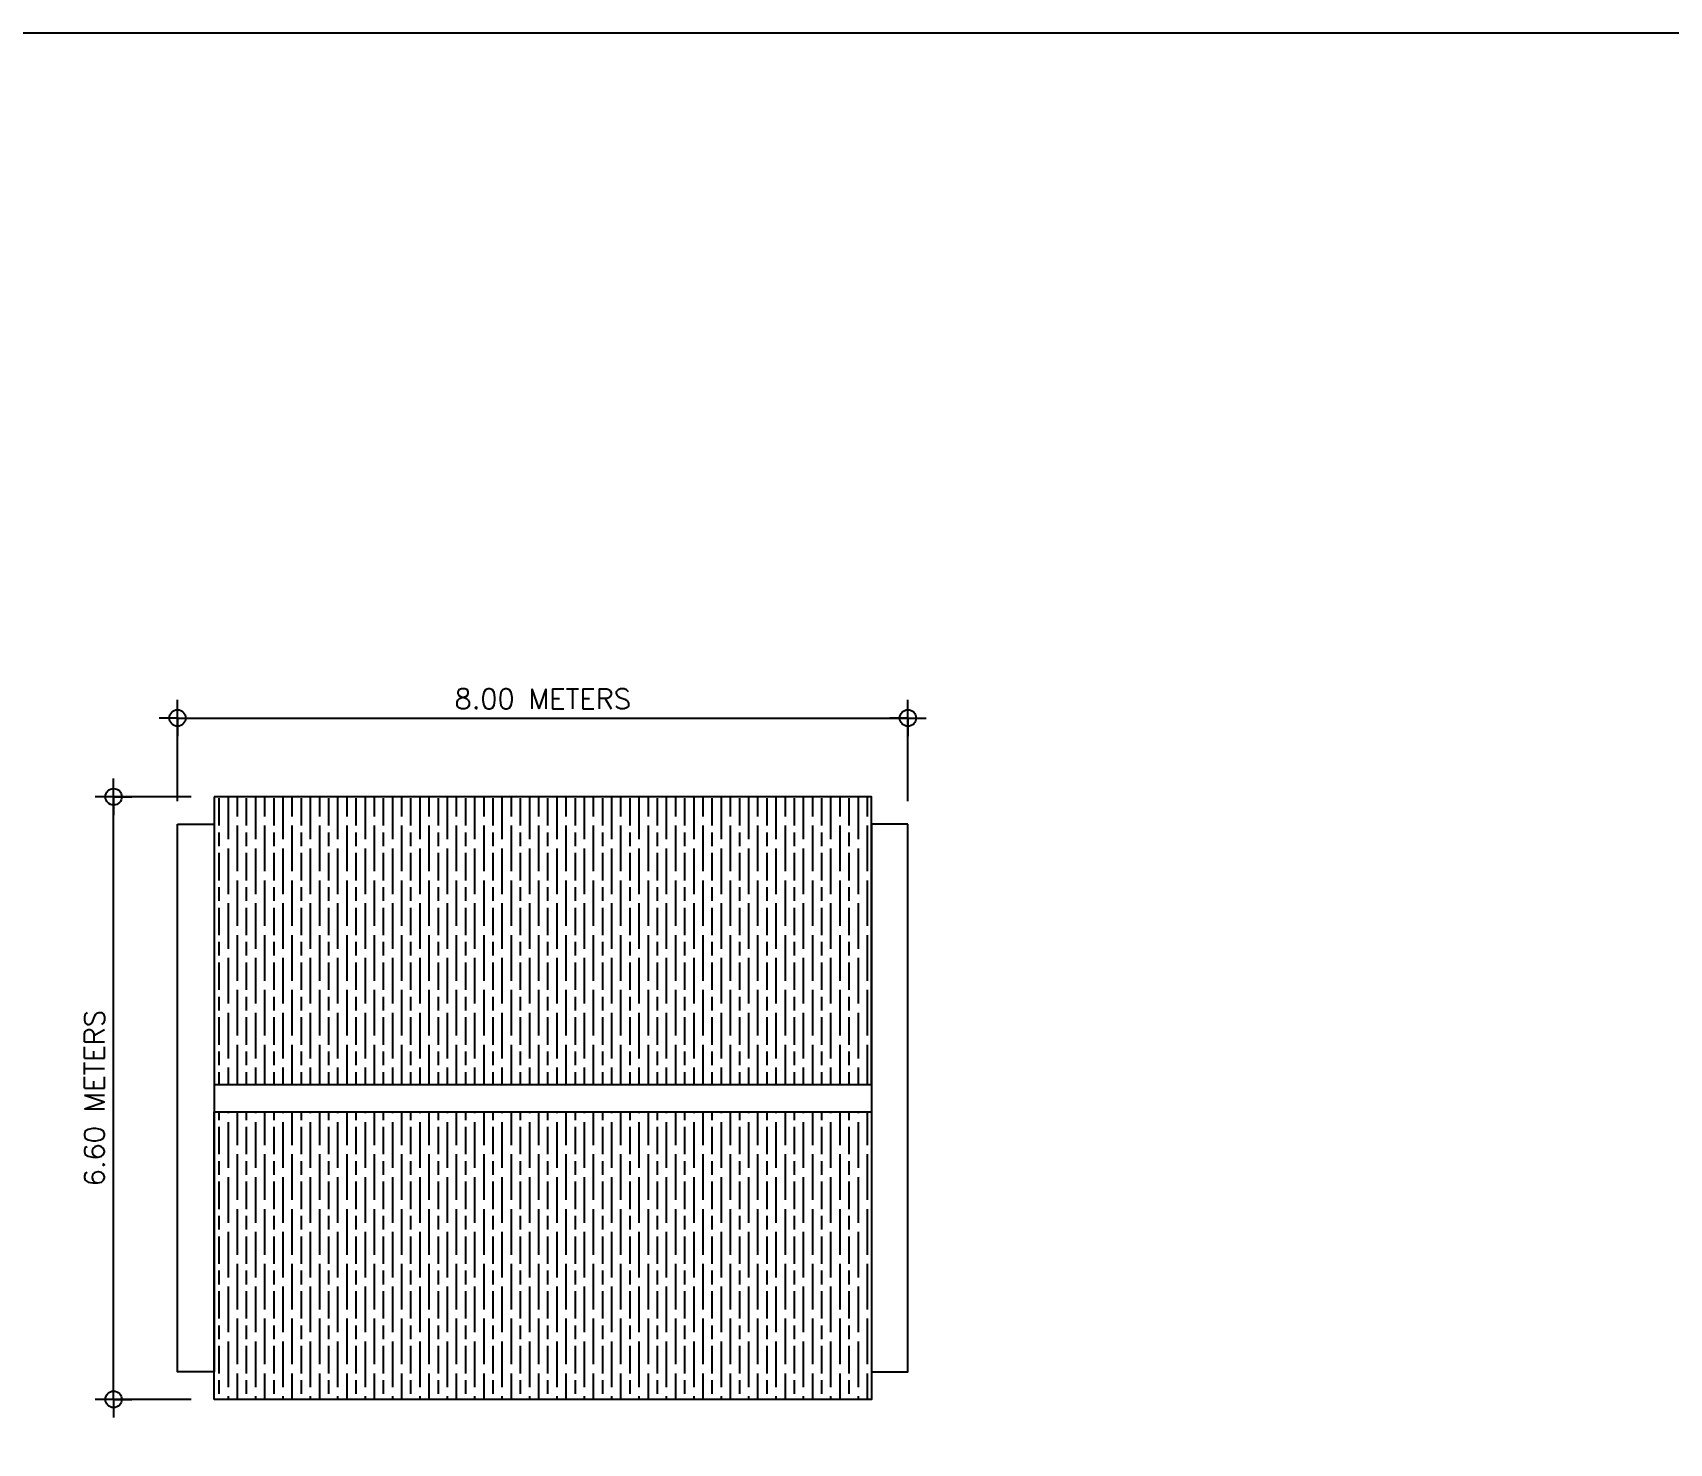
# Model space of a CAD drawing. Header units: millimetres. Extents: x -251401 to 377140, y -30451 to 275830.
# Drawn here: x 40530 to 58454, y 8935 to 24384 of the extents above; entities that cross this region are included whole.
import ezdxf

# ---------------------------------------------------------------- set-up
doc = ezdxf.new("R2010")
doc.units = ezdxf.units.MM
for name, color, linetype in [('0-S3', 3, 'Continuous'), ('0-S8', 8, 'Continuous'), ('A-DIMENSIONS', 30, 'Continuous')]:
    doc.layers.add(name, color=color, linetype=linetype)
doc.styles.add('LEROY', font='simplex.shx')
doc.dimstyles.new('DIM100', dxfattribs={"dimscale": 0, "dimtxt": 220, "dimasz": 180, "dimexe": 220, "dimexo": 250, "dimgap": 1, "dimtad": 1, "dimtoh": 1, "dimlfac": 0.001, "dimzin": 1, "dimdsep": 46, "dimtxsty": 'LEROY', "dimblk1": 'ORIGIN', "dimblk2": 'ORIGIN', "dimsah": 1, "dimcen": 0.18, "dimclrd": 30, "dimclre": 30, "dimclrt": 7, "dimazin": 0, "dimtfac": 1, "dimtix": 1, "dimtmove": 1, "dimatfit": 3, "dimfxl": 1, "dimtvp": 1, "dimtolj": 2, "dimtzin": 0, "dimarcsym": 0})

# ---------------------------------------------------------------- blocks, each defined once
blk = doc.blocks.new('A$C18F732BD')
at = {"layer": '0-S8'}
h = blk.add_hatch(dxfattribs=at)
h.set_pattern_fill('GOST_WOOD', color=8, scale=50)
h.set_pattern_definition([(90, (-33427, -13000), (300, -2e-14), [500, -100]), (90, (-33327, -13100), (300, -2e-14), [300, -75, 150, -75]), (90, (-33227, -13250), (300, -2e-14), [500, -100])])
h.paths.add_polyline_path([(-3600, 3300), (-3600, 150), (3600, 150), (3600, 3300)])
h.paths.add_polyline_path([(-3600, -3300), (-3600, -150), (3600, -150), (3600, -3300)])
at = {"layer": '0-S3', "ltscale": 0.3}
for points in [[(-3600, 3300), (-3600, 150), (3600, 150), (3600, 3300)], [(-4000, 3000), (-3600, 3000), (-3600, -3000), (-4000, -3000)], [(4000, 3000), (3600, 3000), (3600, -3000), (4000, -3000)], [(-3600, -3300), (-3600, -150), (3600, -150), (3600, -3300)]]:
    blk.add_lwpolyline(points, close=True, dxfattribs=at)
blk = doc.blocks.new('USER ARROW 100')
at = {"layer": 'A-DIMENSIONS'}
for q in [(-200, 0), (200, 0)]:
    blk.add_line((0, 0), q, dxfattribs=at)
for points in [[(0, 0), (0, 200)], [(0, 0), (0, -200)]]:
    blk.add_lwpolyline(points, dxfattribs=at)
blk.add_circle((0, 0), 90, dxfattribs=at)
blk = doc.blocks.new('*D139')
at = {"layer": 'A-DIMENSIONS', "color": 30, "transparency": 16777216}
for p, q in [((42116, 15965.5), (42116, 16878)), ((42117, 16878), (50115, 16878)), ((50116, 15965.5), (50116, 16878))]:
    blk.add_line(p, q, dxfattribs=at)
at = {"layer": 'Defpoints', "color": 0, "transparency": 16777216}
for p in [(50116, 16878), (42116, 15715.5), (50116, 15715.5)]:
    blk.add_point(p, dxfattribs=at)
at = {"layer": 'A-DIMENSIONS', "color": 30, "transparency": 16777216, "rotation": 180}
blk.add_blockref('USER ARROW 100', (42116, 16878), dxfattribs=at)
at = {"layer": 'A-DIMENSIONS', "color": 30, "transparency": 16777216}
blk.add_blockref('USER ARROW 100', (50116, 16878), dxfattribs=at)
at = {"layer": 'A-DIMENSIONS', "color": 7, "transparency": 16777216, "insert": (46116, 17088), "char_height": 220, "attachment_point": 5, "style": 'LEROY'}
blk.add_mtext('\\A2;8.00 METERS', dxfattribs=at)
blk = doc.blocks.new('*D140')
at = {"layer": 'A-DIMENSIONS', "color": 30, "transparency": 16777216}
for p, q in [((42266, 16015.5), (41416, 16015.5)), ((41416, 9416.5), (41416, 16014.5)), ((42266, 9415.5), (41416, 9415.5))]:
    blk.add_line(p, q, dxfattribs=at)
at = {"layer": 'Defpoints', "color": 0, "transparency": 16777216}
for p in [(41416, 16015.5), (42516, 16015.5), (42516, 9415.5)]:
    blk.add_point(p, dxfattribs=at)
at = {"layer": 'A-DIMENSIONS', "color": 30, "transparency": 16777216}
for p, rotation in [((41416, 16015.5), 90), ((41416, 9415.5), 270)]:
    blk.add_blockref('USER ARROW 100', p, dxfattribs=dict(at, rotation=rotation))
at = {"layer": 'A-DIMENSIONS', "color": 7, "transparency": 16777216, "insert": (41206, 12715.5), "char_height": 220, "attachment_point": 5, "rotation": 90, "style": 'LEROY'}
blk.add_mtext('\\A2;6.60 METERS', dxfattribs=at)

msp = doc.modelspace()

# ---------------------------------------------------------------- linework, layer by layer
at = {"layer": 'Defpoints'}
msp.add_lwpolyline([(-19812.5, 24383.5), (79425.5, 24383.5), (79425.5, -30451), (-19812.5, -30451)], close=True, dxfattribs=at)

# ---------------------------------------------------------------- block references
msp.add_blockref('A$C18F732BD', (46116, 12715.5))

# ---------------------------------------------------------------- dimensions: what is measured, and where the dimension line sits
at = {"layer": 'A-DIMENSIONS'}
dim = msp.add_linear_dim(base=(50116, 16878), p1=(42116, 15715.5), p2=(50116, 15715.5), text='<> METERS', dimstyle='DIM100', override={"dimscale": 1, "dimasz": 1, "dimexe": 0, "dimgap": 100, "dimblk1": 'USER ARROW 100', "dimblk2": 'USER ARROW 100', "dimlwd": 65535, "dimlwe": 65535}, dxfattribs=at)
dim.commit()
dim.dimension.update_dxf_attribs({"geometry": '*D139', "text_midpoint": (46116, 17088)})
dim = msp.add_linear_dim(base=(41416, 16015.5), p1=(42516, 9415.5), p2=(42516, 16015.5), angle=90, text='<> METERS', dimstyle='DIM100', override={"dimscale": 1, "dimasz": 1, "dimexe": 0, "dimgap": 100, "dimblk1": 'USER ARROW 100', "dimblk2": 'USER ARROW 100', "dimlwd": 65535, "dimlwe": 65535}, dxfattribs=at)
dim.commit()
dim.dimension.update_dxf_attribs({"geometry": '*D140', "text_midpoint": (41206, 12715.5)})

doc.saveas('drawing.dxf')
